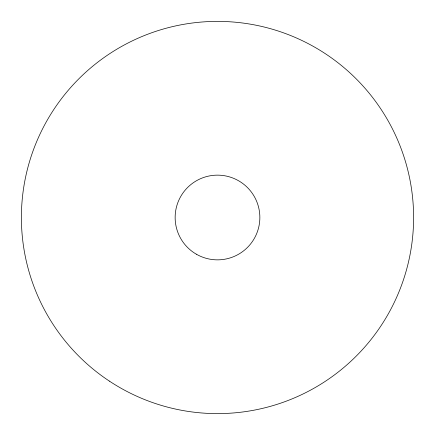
<?xml version="1.0" encoding="UTF-8"?>
<svg xmlns="http://www.w3.org/2000/svg" width="435" height="435" viewBox="0 0 435 435"><rect width="100%" height="100%" fill="white"/><g stroke="black" fill="none" stroke-linecap="round" stroke-linejoin="round"><path stroke-width="0.65" d="M196.321 254.181A42.358 42.358 0 0 0 259.858 217.5A42.358 42.358 0 0 0 196.321 180.819A42.358 42.358 0 0 0 196.321 254.181M109.397 381.12A196.103 196.103 0 0 0 413.25 229.31A196.103 196.103 0 0 0 129.853 42.07A196.103 196.103 0 0 0 109.397 381.12"/></g></svg>
